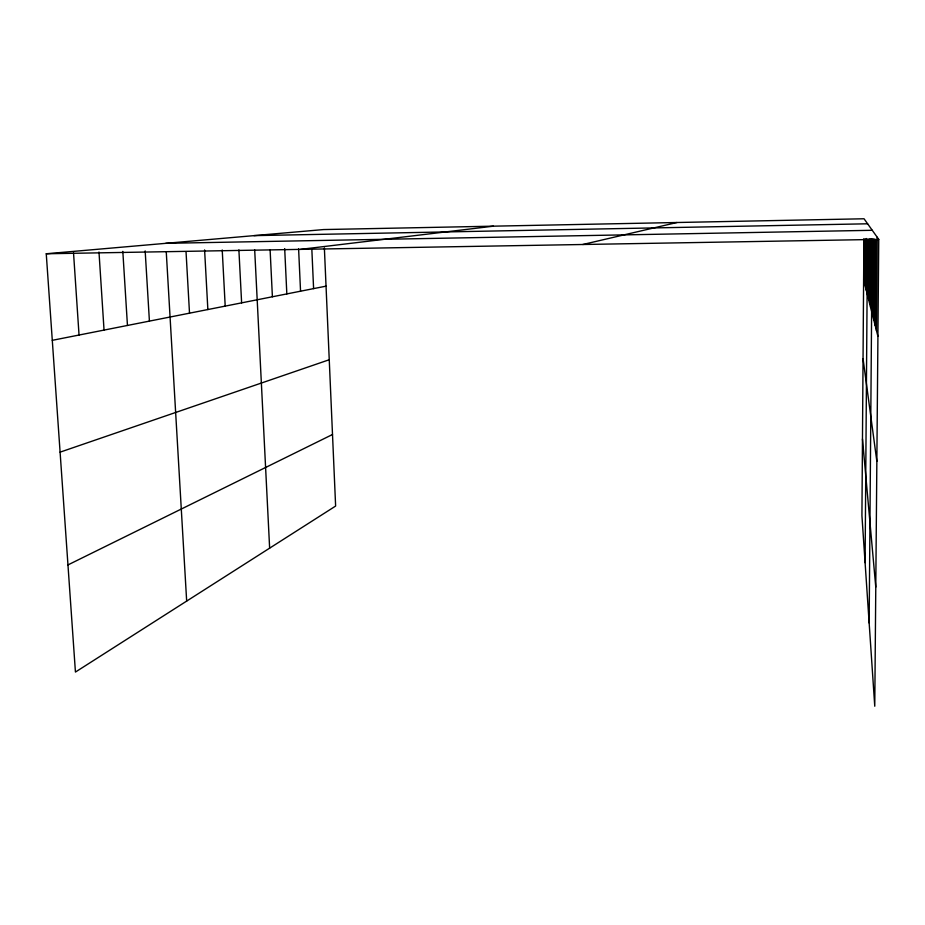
<?xml version="1.0" encoding="UTF-8"?>
<svg xmlns="http://www.w3.org/2000/svg" width="925" height="925" viewBox="0 0 925 925"><rect width="100%" height="100%" fill="white"/><g stroke="black" fill="none" stroke-linecap="round" stroke-linejoin="round"><path stroke-width="1.39" d="M863.904 238.592L861.927 515.676L874.761 706.226L878.75 239.39L864.043 218.774L323.577 229.562L46.25 253.762L75.434 672.059L335.625 506.056L324.374 247.958M864.239 282.125L864.54 239.54M864.898 284.738L865.222 239.147M865.592 287.49L865.95 238.8M866.32 290.404L866.713 238.523M865.095 562.631L867.511 239.436M867.904 296.647L868.332 239.286M868.748 300.001L869.211 238.939M869.65 303.562L870.147 238.939M870.598 307.354L871.142 238.823M869.153 622.976L872.194 238.835M872.714 315.714L873.327 238.974M873.882 320.328L874.541 239.24M875.131 325.288L875.836 239.633M876.472 330.607L877.258 237.286M67.953 564.921L332.503 434.507M60.09 452.152L329.242 359.744M582.808 244.501L676.973 222.509M52.286 340.331L326.039 286.16M300.567 249.368L493.418 226.174M253.97 235.632L867.627 223.792M165.76 243.333L872.263 230.302M46.25 253.762L878.75 239.39M863.615 279.639L877.918 336.365M863.048 358.715L876.854 461.355M862.47 438.959L875.778 587.074M73.526 252.802L79.041 335.035M98.987 252.016L104.039 330.086M122.817 251.38L127.453 325.461M145.167 250.895L149.411 321.114M166.257 251.831L186.665 601.088M186.029 251.635L189.509 313.17M204.598 249.923L207.859 309.54M222.22 249.97L225.203 306.117M238.893 249.889L241.622 302.868M270.112 249.912L272.401 296.775M254.687 249.889L269.637 548.155M284.692 248.594L286.831 293.919M298.602 248.779L300.544 291.202M311.829 249.033L313.598 288.623"/></g></svg>
